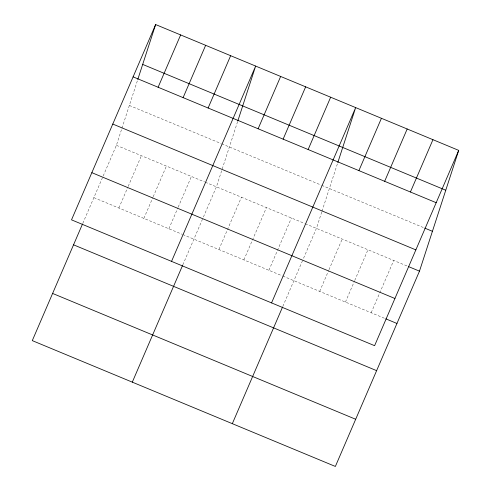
<?xml version="1.0" encoding="UTF-8"?>
<svg xmlns="http://www.w3.org/2000/svg" width="491" height="491" viewBox="0 0 491 491"><rect width="100%" height="100%" fill="white"/><g stroke="black" fill="none" stroke-linecap="round" stroke-linejoin="round"><path stroke-width="0.37" stroke-dasharray="2.46 1.84" d="M103.184 176.005L116.398 145.318L121.719 128.949M121.946 128.237L137.793 79.456M237.589 121.67L216.414 186.838L203.2 217.531M321.746 211.995L316.431 228.364L303.211 259.058M321.979 211.283L337.605 163.19M82.813 223.307L102.883 176.705M118.871 208.012L127.887 187.083M128.188 186.39L141.402 155.696M143.875 218.391L152.891 197.468M153.192 196.768L166.406 166.081M168.879 228.775L177.895 207.846M178.196 207.153L191.41 176.459M182.83 264.827L202.9 218.231M218.888 249.538L241.419 197.222M243.892 259.917L266.423 207.601M268.896 270.302L291.427 217.986M282.847 306.353L302.91 259.751M319.666 291.378L328.675 270.449M328.976 269.749L342.19 239.062M345.425 302.069L354.434 281.147M354.735 280.447L367.955 249.753M371.184 312.767L393.714 260.451M129.348 105.461L221.03 143.525M221.723 143.814L321.046 185.052M321.74 185.34L424.071 227.824M116.398 145.318L204.606 181.94M205.306 182.229L304.623 223.46M305.316 223.749L407.64 266.232M93.873 197.634L182.081 234.25M182.775 234.538L282.092 275.776M282.785 276.065L385.11 318.549"/><path stroke-width="0.74" d="M137.793 79.456L155.635 24.55L458.711 150.381L419.48 271.149L335.365 466.45L32.289 340.619L82.513 224M237.81 120.982L255.645 66.076L171.537 261.378M337.826 162.509L355.662 107.597L271.554 302.904M155.635 24.55L71.52 219.851L374.602 345.682L458.711 150.381M158.108 87.245L180.639 34.929M183.112 97.629L205.643 45.313M208.116 108.008L230.647 55.692M132.306 382.145L182.529 265.527M258.125 128.771L280.649 76.455M283.123 139.149L305.654 86.839M308.127 149.534L330.658 97.218M232.323 423.665L282.546 307.047M358.896 170.61L381.427 118.294M384.656 181.308L407.186 128.992M410.421 191.999L432.952 139.683M142.685 64.401L445.76 190.232M133.104 76.866L436.18 202.697M424.764 228.112L432.424 231.298M112.783 124.051L415.859 249.882M408.34 266.521L419.48 271.149M91.842 172.666L394.924 298.497M385.809 318.837L396.949 323.465M73.546 244.819L376.628 370.65M52.611 293.434L355.687 419.265"/></g></svg>
